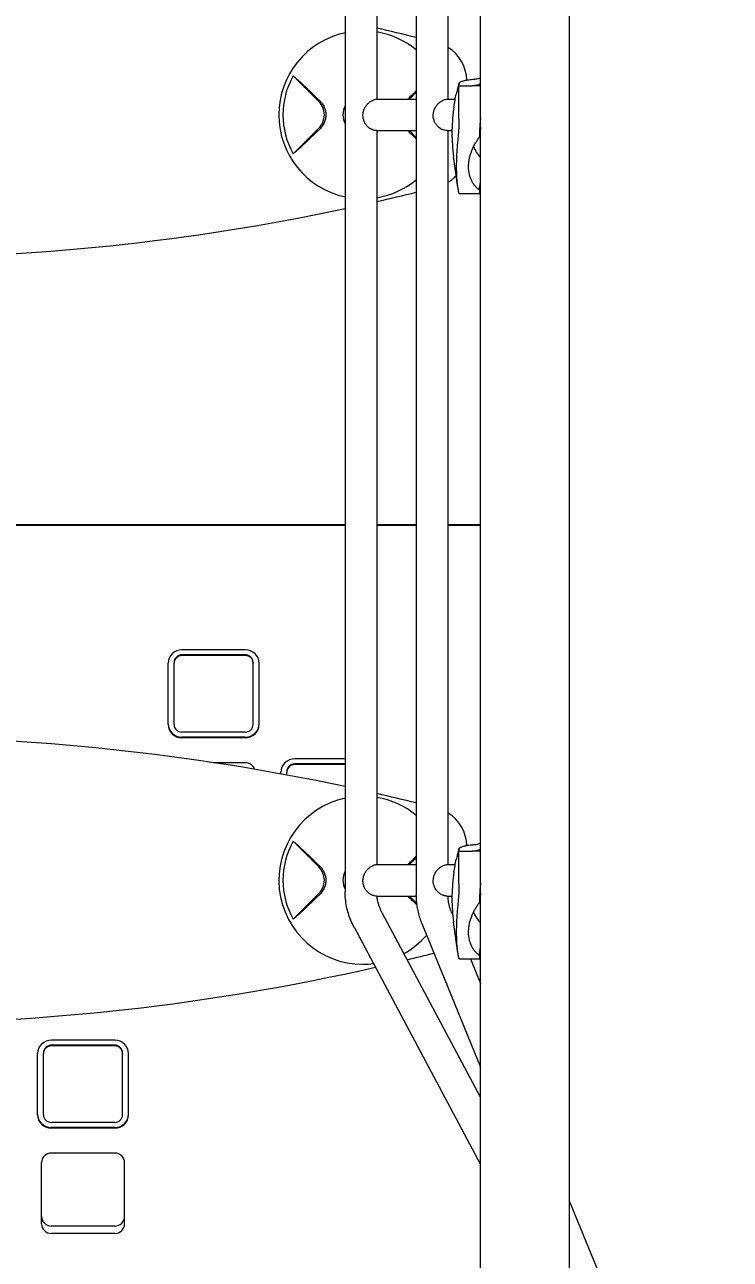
# Model space of a CAD drawing. Extents: x -13189 to 8473, y -8565 to 17872.
# Drawn here: x 1276 to 1633, y -1300 to -676 of the extents above; entities that cross this region are included whole.
import ezdxf

# ---------------------------------------------------------------- set-up
doc = ezdxf.new("R2010")
doc.units = 0
doc.header["$LTSCALE"] = 5
doc.header["$PDMODE"] = 33
doc.header["$PDSIZE"] = 20
for name, color, linetype in [('PRODUCT', 3, 'CONTINUOUS'), ('REFERENCE', 9, 'CONTINUOUS'), ('REVIEW_REQUIRED', 30, 'CONTINUOUS')]:
    doc.layers.add(name, color=color, linetype=linetype)
doc.styles.add('LG1', font='arial.ttf', dxfattribs={"height": 185})
doc.dimstyles.new('LG_DIM', dxfattribs={"dimtxt": 185, "dimasz": 120, "dimexe": 50, "dimexo": 1, "dimgap": 50, "dimtad": 1, "dimdec": 0, "dimrnd": 10, "dimtxsty": 'LG1', "dimcen": 2.5, "dimclrt": 4, "dimadec": 4, "dimazin": 3, "dimtfac": 1, "dimtdec": 1, "dimtmove": 0, "dimatfit": 3, "dimarcsym": 0})

# ---------------------------------------------------------------- blocks, each defined once
blk = doc.blocks.new('*D4')
at = {"layer": 'REFERENCE', "color": 0, "transparency": 16777216}
for p in [(7074.4, -285.09), (-5530, -747.5), (7074.4, -7182.74)]:
    blk.add_point(p, dxfattribs=at)
at = {"layer": 'REVIEW_REQUIRED', "color": 0, "lineweight": -2, "transparency": 16777216}
for p, q in [((7074.4, -286.09), (7074.4, -7232.74)), ((-5530, -748.5), (-5530, -7232.74)), ((-5410, -7182.74), (134.08, -7182.74)), ((6954.4, -7182.74), (1410.33, -7182.74))]:
    blk.add_line(p, q, dxfattribs=at)
at = {"layer": 'REVIEW_REQUIRED', "color": 0, "transparency": 16777216}
for points in [[(-5410, -7162.74), (-5410, -7202.74), (-5530, -7182.74)], [(6954.4, -7162.74), (6954.4, -7202.74), (7074.4, -7182.74)]]:
    blk.add_solid(points, dxfattribs=at)
at = {"layer": 'REVIEW_REQUIRED', "color": 4, "transparency": 16777216, "char_height": 185, "attachment_point": 5, "style": 'LG1'}
for s, insert in [('\\A1;12600 mm', (772.2, -7038.28)), ('\\A1;[41\'-4{\\H1.000000x;\\S5/8;}"]', (772.2, -7476.53))]:
    blk.add_mtext(s, dxfattribs=dict(at, insert=insert))
blk = doc.blocks.new('*D5')
at = {"layer": 'REFERENCE', "color": 0, "transparency": 16777216}
for p in [(3900, 7859.68), (-2500, -5459.68), (7695.79, -5459.68)]:
    blk.add_point(p, dxfattribs=at)
at = {"layer": 'REVIEW_REQUIRED', "color": 0, "lineweight": -2, "transparency": 16777216}
for p, q in [((3901, 7859.68), (7745.79, 7859.68)), ((7695.79, 7739.68), (7695.79, 3779.28)), ((7695.79, -5339.68), (7695.79, 3130.67)), ((-2499, -5459.68), (7745.79, -5459.68))]:
    blk.add_line(p, q, dxfattribs=at)
at = {"layer": 'REVIEW_REQUIRED', "color": 0, "transparency": 16777216}
for points in [[(7675.79, 7739.68), (7715.79, 7739.68), (7695.79, 7859.68)], [(7675.79, -5339.68), (7715.79, -5339.68), (7695.79, -5459.68)]]:
    blk.add_solid(points, dxfattribs=at)
at = {"layer": 'REVIEW_REQUIRED', "color": 4, "transparency": 16777216, "insert": (7695.79, 3454.98), "char_height": 185, "attachment_point": 5, "style": 'LG1'}
blk.add_mtext('\\A1;13320 mm\\P [43\'-8 13/16"]', dxfattribs=at)
blk = doc.blocks.new('*D6')
at = {"layer": 'REFERENCE', "color": 0, "transparency": 16777216}
for p in [(3300, 5864.75), (-6041.13, -3464.75), (-3100, -3464.75)]:
    blk.add_point(p, dxfattribs=at)
at = {"layer": 'REVIEW_REQUIRED', "color": 0, "lineweight": -2, "transparency": 16777216}
for p, q in [((3299, 5864.75), (-6091.13, 5864.75)), ((-6041.13, 5744.75), (-6041.13, 2569.99)), ((-6041.13, -3344.75), (-6041.13, 1921.38)), ((-3101, -3464.75), (-6091.13, -3464.75))]:
    blk.add_line(p, q, dxfattribs=at)
at = {"layer": 'REVIEW_REQUIRED', "color": 0, "transparency": 16777216}
for points in [[(-6061.13, 5744.75), (-6021.13, 5744.75), (-6041.13, 5864.75)], [(-6061.13, -3344.75), (-6021.13, -3344.75), (-6041.13, -3464.75)]]:
    blk.add_solid(points, dxfattribs=at)
at = {"layer": 'REVIEW_REQUIRED', "color": 4, "transparency": 16777216, "insert": (-6041.13, 2245.68), "char_height": 185, "attachment_point": 5, "style": 'LG1'}
blk.add_mtext('\\A1;9330 mm\\P [30\'-7 9/16"]', dxfattribs=at)
blk = doc.blocks.new('Variteemalayerit')
at = {"layer": 'REVIEW_REQUIRED', "invisible_edges": 15}
blk.add_3dface([(-10000, -10000, -5), (10000, -10000, -5), (10000, 10000, -5), (-10000, 10000, -5)], dxfattribs=at)
blk = doc.blocks.new('*D9')
at = {"layer": 'REFERENCE', "color": 0, "transparency": 16777216}
for p in [(7074.4, -286.09), (-5727.53, -747.5), (7074.4, -8119.37)]:
    blk.add_point(p, dxfattribs=at)
at = {"layer": 'REVIEW_REQUIRED', "color": 0, "lineweight": -2, "transparency": 16777216}
for p, q in [((7074.4, -287.09), (7074.4, -8169.37)), ((-5727.53, -748.5), (-5727.53, -8169.37)), ((-5607.53, -8119.37), (24.08, -8119.37)), ((6954.4, -8119.37), (1322.8, -8119.37))]:
    blk.add_line(p, q, dxfattribs=at)
at = {"layer": 'REVIEW_REQUIRED', "color": 0, "transparency": 16777216}
for points in [[(-5607.53, -8099.37), (-5607.53, -8139.37), (-5727.53, -8119.37)], [(6954.4, -8099.37), (6954.4, -8139.37), (7074.4, -8119.37)]]:
    blk.add_solid(points, dxfattribs=at)
at = {"layer": 'REVIEW_REQUIRED', "color": 4, "transparency": 16777216, "char_height": 185, "attachment_point": 5, "style": 'LG1'}
for s, insert in [('\\A1;12800 mm', (673.44, -7974.92)), ('\\A1;[42\'-0 3/8"]', (673.44, -8289.13))]:
    blk.add_mtext(s, dxfattribs=dict(at, insert=insert))

msp = doc.modelspace()

# ---------------------------------------------------------------- linework, layer by layer
at = {"layer": 'PRODUCT', "linetype": 'Continuous', "lineweight": 0}
for p, q in [((1507, -1473.5), (1507, 783.95)), ((1552, -1473.5), (1552, 783.95)), ((1474.5, 450.58), (1474.5, -1115.87)), ((1438.5, 448.95), (1438.5, -1114.25)), ((1454.5, -341.85), (1454.5, -713.16)), ((1490.5, -341.85), (1490.5, -713.15)), ((1425.22, -714.44), (1412.22, -701.44)), ((1471.06, -713.15), (1474.5, -709.72)), ((1495.93, -706.45), (1502.81, -706.45)), ((1507, -706.45), (1502.81, -706.45)), ((1454.5, -713.15), (1474.5, -713.15)), ((1490.41, -713.15), (1494.19, -713.15)), ((1493.53, -717.09), (1493.33, -718.51)), ((1494.19, -713.15), (1494.19, -713.15)), ((1507, -722.66), (1506.67, -726.21)), ((1412.22, -740.87), (1425.22, -727.87)), ((1454.34, -729.15), (1474.5, -729.15)), ((1454.5, -729.15), (1454.5, -1100.45)), ((1474.5, -732.59), (1471.06, -729.15)), ((1490.03, -729.15), (1492.51, -729.15)), ((1490.5, -729.15), (1490.5, -1100.45)), ((1495.53, -757.87), (1493.33, -742.3)), ((1496.13, -760.9), (1506.6, -760.9)), ((1506.67, -760.77), (1507, -759.62)), ((961.5, -928.41), (1438.5, -928.41)), ((1438.5, -928.9), (961.5, -928.9)), ((1454.5, -928.41), (1474.5, -928.41)), ((1474.5, -928.9), (1454.5, -928.9)), ((1490.5, -928.41), (1507, -928.41)), ((1507, -928.9), (1490.5, -928.9)), ((1388, -991.83), (1356, -991.83)), ((1349, -1029.59), (1349, -998.61)), ((1352, -998.23), (1352, -998.61)), ((1352, -1029.59), (1352, -998.61)), ((1388, -994.36), (1356, -994.36)), ((1388, -994.74), (1356, -994.74)), ((1392, -998.23), (1392, -998.61)), ((1392, -1029.59), (1392, -998.61)), ((1395, -1029.59), (1395, -998.61)), ((1388, -1033.47), (1356, -1033.47)), ((1388, -1036), (1356, -1036)), ((1388, -1036.37), (1356, -1036.37)), ((1388, -1048.96), (1372.1, -1048.96)), ((1438.5, -1047.02), (1413, -1047.02)), ((1406, -1054.64), (1406, -1053.8)), ((1409, -1053.42), (1409, -1053.8)), ((1409, -1055.19), (1409, -1053.8)), ((1438.5, -1049.55), (1413, -1049.55)), ((1438.5, -1049.93), (1413, -1049.93)), ((1425.22, -1101.73), (1412.22, -1088.74)), ((1471.06, -1100.45), (1474.5, -1097.02)), ((1495.93, -1093.75), (1502.81, -1093.75)), ((1507, -1093.75), (1502.81, -1093.75)), ((1454.5, -1100.45), (1474.5, -1100.45)), ((1490.41, -1100.45), (1494.19, -1100.45)), ((1493.53, -1104.39), (1493.33, -1105.81)), ((1494.19, -1100.45), (1494.19, -1100.45)), ((1507, -1109.96), (1506.67, -1113.51)), ((1412.22, -1128.17), (1425.22, -1115.17)), ((1454.37, -1116.45), (1474.5, -1116.45)), ((1474.74, -1120.13), (1471.06, -1116.45)), ((1490.03, -1116.45), (1492.51, -1116.45)), ((1492.14, -1124.23), (1492.92, -1126.13)), ((1457.12, -1124.69), (1507, -1218.29)), ((1477.33, -1130.27), (1507, -1203.01)), ((1495.53, -1145.16), (1493.33, -1129.6)), ((1443, -1132.22), (1507, -1252.31)), ((1494.94, -1131.08), (1494.94, -1131.08)), ((1496.13, -1148.2), (1506.6, -1148.2)), ((1501.92, -1148.2), (1507, -1160.65)), ((1506.67, -1148.07), (1507, -1146.92)), ((1322, -1189.35), (1290, -1189.35)), ((1322, -1191.88), (1290, -1191.88)), ((1322, -1192.26), (1290, -1192.26)), ((1283, -1227.12), (1283, -1196.13)), ((1286, -1195.76), (1286, -1196.13)), ((1286, -1227.12), (1286, -1196.13)), ((1326, -1195.76), (1326, -1196.13)), ((1326, -1227.12), (1326, -1196.13)), ((1329, -1227.12), (1329, -1196.13)), ((1322, -1230.99), (1290, -1230.99)), ((1322, -1233.52), (1290, -1233.52)), ((1322, -1233.89), (1290, -1233.89)), ((1322, -1246.48), (1290, -1246.48)), ((1285, -1282.31), (1285, -1251.32)), ((1327, -1282.31), (1327, -1251.32)), ((1552, -1270.97), (1605.17, -1401.31)), ((1322, -1283.4), (1290, -1283.4)), ((1322, -1287.15), (1290, -1287.15))]:
    msp.add_line(p, q, dxfattribs=at)
for centre, radius, start, end in [((1447.5, -721.15), 42.51, 102.22155, 257.77845), ((1200, -1793.65), 1145, 76.12892, 77.15756), ((1447.5, -721.15), 42.51, 50.57429, 80.52312), ((1480, -704.05), 20, 1.11473, 58.33176), ((1447.5, -721.15), 40.42, 150.80251, 209.19749), ((1418.5, -721.15), 9.5, 0, 45), ((1447.5, -721.15), 10.1, 153.01042, 180), ((1418.5, -721.15), 9.5, 315, 0), ((1447.5, -721.15), 10.1, 180, 206.98958), ((1447.5, -721.15), 42.51, 279.47688, 309.42571), ((1480, -738.25), 20, 301.66824, 317.21933), ((1480, -738.25), 20, 318.4378, 318.43819), ((1200, 351.35), 1145, 282.84244, 283.87108), ((1200, 351.35), 1145, 257.97743, 282.02257), ((1200, -2180.95), 1145, 77.97743, 90), ((1447.5, -1108.45), 42.51, 102.22155, 270), ((1200, -2180.95), 1145, 76.12892, 77.15756), ((1447.5, -1108.45), 42.51, 50.57429, 80.52312), ((1480, -1091.35), 20, 1.11473, 58.33176), ((1447.5, -1108.45), 40.42, 150.80251, 209.19749), ((1418.5, -1108.45), 9.5, 0, 45), ((1447.5, -1108.45), 10.1, 153.01042, 180), ((1418.5, -1108.45), 9.5, 315, 0), ((1447.5, -1108.45), 10.1, 180, 206.98958), ((1447.5, -1108.45), 42.51, 299.20504, 319.30734), ((1200, -35.95), 1145, 283.63454, 284.33351), ((1200, -35.95), 1145, 257.19371, 282.80629), ((1447.5, -1108.45), 42.51, 270, 277.18379)]:
    msp.add_arc(centre, radius, start, end, dxfattribs=at)
for centre, major_axis, start_param, end_param in [((1583.33, -730.4), (-90.83, 0), 6.147522, 6.283185), ((1583.33, -730.4), (-90.83, 0), 0, 0.135663), ((1521.5, -730.4), (-19.4, 0), 0.372276, 0.726784), ((1356, -998.61), (7, 0), 1.570796, 3.141593), ((1388, -998.61), (7, 0), 0, 1.570796), ((1356, -998.23), (4, 0), 1.570796, 3.141593), ((1356, -998.61), (4, 0), 1.570796, 3.141593), ((1388, -998.23), (4, 0), 0, 1.570796), ((1388, -998.61), (4, 0), 0, 1.570796), ((1356, -1029.22), (7, 0), 3.141593, 4.712389), ((1356, -1029.59), (7, 0), 3.141593, 4.712389), ((1356, -1029.59), (4, 0), 3.141593, 4.712389), ((1388, -1029.22), (7, 0), 4.712389, 6.283185), ((1388, -1029.59), (4, 0), 4.712389, 6.283185), ((1388, -1029.59), (7, 0), 4.712389, 6.283185), ((1388, -1053.8), (5, 0), 0.31668, 1.570796), ((1413, -1053.8), (7, 0), 1.570796, 3.141593), ((1413, -1053.42), (4, 0), 1.570796, 3.141593), ((1413, -1053.8), (4, 0), 1.570796, 3.141593), ((1583.33, -1117.7), (-90.83, 0), 6.147522, 6.283185), ((1583.33, -1117.7), (-90.83, 0), 0, 0.135663), ((1521.5, -1117.7), (-19.4, 0), 0.372276, 0.726784), ((1290, -1196.13), (7, 0), 1.570796, 3.141593), ((1290, -1195.76), (4, 0), 1.570796, 3.141593), ((1290, -1196.13), (4, 0), 1.570796, 3.141593), ((1322, -1196.13), (7, 0), 0, 1.570796), ((1322, -1195.76), (4, 0), 0, 1.570796), ((1322, -1196.13), (4, 0), 0, 1.570796), ((1290, -1226.74), (7, 0), 3.141593, 4.712389), ((1290, -1227.12), (7, 0), 3.141593, 4.712389), ((1290, -1227.12), (4, 0), 3.141593, 4.712389), ((1322, -1226.74), (7, 0), 4.712389, 6.283185), ((1322, -1227.12), (4, 0), 4.712389, 6.283185), ((1322, -1227.12), (7, 0), 4.712389, 6.283185), ((1290, -1251.32), (5, 0), 1.570796, 3.141593), ((1322, -1251.32), (5, 0), 0, 1.570796), ((1290, -1278.56), (5, 0), 3.141593, 4.712389), ((1322, -1278.56), (5, 0), 4.712389, 6.283185), ((1290, -1282.31), (5, 0), 3.141593, 4.712389), ((1322, -1282.31), (5, 0), 4.712389, 6.283185)]:
    msp.add_ellipse(centre, major_axis=major_axis, ratio=0.968246, start_param=start_param, end_param=end_param, dxfattribs=at)
for points, knots in [([(1412.22, -701.44), (1412.55, -701.69), (1412.92, -702), (1413.54, -702.54), (1413.76, -702.74), (1414.22, -703.14), (1414.45, -703.36), (1414.69, -703.58)], [0.000000242, 0.000000242, 0.000000242, 0.000000242, 0.002114103, 0.002114103, 0.003171033, 0.003171033, 0.004227963, 0.004227963, 0.004227963, 0.004227963]), ([(1496.09, -705.22), (1495.99, -705.58), (1495.89, -705.93), (1495.69, -706.65), (1495.59, -707.01), (1495.4, -707.72), (1495.31, -708.08), (1495.13, -708.8), (1495.04, -709.17), (1494.87, -709.89), (1494.79, -710.25), (1494.71, -710.61)], [2.86740473, 2.86740473, 2.86740473, 2.86740473, 2.87998211, 2.87998211, 2.89255949, 2.89255949, 2.90513687, 2.90513687, 2.91771425, 2.91771425, 2.93029163, 2.93029163, 2.93029163, 2.93029163]), ([(1503.1, -703.32), (1502.11, -703.39), (1501.2, -703.48), (1500.14, -703.64), (1499.93, -703.67), (1499.53, -703.74), (1499.34, -703.78), (1498.78, -703.89), (1498.44, -703.98), (1497.81, -704.15), (1497.53, -704.24), (1497.03, -704.44), (1496.82, -704.54), (1496.56, -704.69), (1496.48, -704.75), (1496.35, -704.85), (1496.29, -704.91), (1496.14, -705.07), (1496.09, -705.18), (1496.07, -705.29)], [0, 0, 0, 0, 0.00305836, 0.00305836, 0.00382296, 0.00382296, 0.00458755, 0.00458755, 0.00611673, 0.00611673, 0.00764591, 0.00764591, 0.00917509, 0.00917509, 0.00993969, 0.00993969, 0.01070428, 0.01070428, 0.01223346, 0.01223346, 0.01223346, 0.01223346]), ([(1506.6, -702.6), (1506.03, -702.8), (1505.45, -702.96), (1504.28, -703.2), (1503.68, -703.28), (1503.1, -703.32)], [0, 0, 0, 0, 0.001801452, 0.001801452, 0.003602904, 0.003602904, 0.003602904, 0.003602904]), ([(1425.68, -713.98), (1426.15, -714.44), (1426.58, -714.94), (1427.14, -715.76), (1427.32, -716.04), (1427.64, -716.63), (1427.79, -716.93), (1428.18, -717.85), (1428.38, -718.49), (1428.58, -719.48), (1428.63, -719.82), (1428.7, -720.48), (1428.72, -720.82), (1428.72, -721.15)], [0.000143327, 0.000143327, 0.000143327, 0.000143327, 0.002148725, 0.002148725, 0.003151424, 0.003151424, 0.004154123, 0.004154123, 0.006159521, 0.006159521, 0.00716222, 0.00716222, 0.008164918, 0.008164918, 0.008164918, 0.008164918]), ([(1447.53, -721.15), (1447.55, -720.74), (1447.59, -720.32), (1447.78, -719.38), (1447.93, -718.85), (1448.34, -717.84), (1448.59, -717.36), (1449.18, -716.45), (1449.51, -716.03), (1450.04, -715.45), (1450.23, -715.26), (1450.64, -714.9), (1450.85, -714.73), (1451.27, -714.42), (1451.49, -714.28), (1451.89, -714.03), (1452.09, -713.92), (1452.69, -713.63), (1453.06, -713.49), (1453.69, -713.29), (1453.94, -713.24), (1454.32, -713.18), (1454.43, -713.17), (1454.49, -713.16), (1454.5, -713.16), (1454.5, -713.16)], [-16.474702, -16.474702, -16.474702, -16.474702, -15.215562, -15.215562, -13.646447, -13.646447, -12.077331, -12.077331, -10.508216, -10.508216, -9.710648, -9.710648, -8.913079, -8.913079, -8.11551, -8.11551, -7.317942, -7.317942, -5.488456, -5.488456, -3.658971, -3.658971, -1.829485, -1.829485, -1.233344, -1.233344, -1.233344, -1.233344]), ([(1483.06, -721.15), (1483.08, -720.72), (1483.13, -720.28), (1483.33, -719.3), (1483.5, -718.76), (1483.94, -717.72), (1484.21, -717.22), (1484.84, -716.29), (1485.19, -715.86), (1485.77, -715.28), (1485.97, -715.09), (1486.41, -714.73), (1486.63, -714.56), (1487.08, -714.26), (1487.31, -714.12), (1487.74, -713.88), (1487.95, -713.78), (1488.58, -713.51), (1488.98, -713.38), (1489.64, -713.22), (1489.91, -713.19), (1490.24, -713.16), (1490.35, -713.15), (1490.41, -713.15)], [-17.049811, -17.049811, -17.049811, -17.049811, -15.725121, -15.725121, -14.090203, -14.090203, -12.455286, -12.455286, -10.820368, -10.820368, -9.996683, -9.996683, -9.172997, -9.172997, -8.349312, -8.349312, -7.525626, -7.525626, -5.64422, -5.64422, -3.762813, -3.762813, -2.424118, -2.424118, -2.424118, -2.424118]), ([(1428.72, -721.15), (1428.72, -721.49), (1428.7, -721.82), (1428.63, -722.49), (1428.58, -722.82), (1428.38, -723.82), (1428.18, -724.45), (1427.66, -725.68), (1427.33, -726.27), (1426.58, -727.36), (1426.15, -727.87), (1425.68, -728.33)], [0.008164918, 0.008164918, 0.008164918, 0.008164918, 0.009167239, 0.009167239, 0.01016956, 0.01016956, 0.012174201, 0.012174201, 0.014178842, 0.014178842, 0.016183483, 0.016183483, 0.016183483, 0.016183483]), ([(1454.34, -729.15), (1454.28, -729.15), (1454.19, -729.15), (1453.88, -729.13), (1453.6, -729.09), (1452.93, -728.94), (1452.55, -728.82), (1451.97, -728.57), (1451.79, -728.48), (1451.4, -728.27), (1451.2, -728.15), (1450.8, -727.88), (1450.6, -727.74), (1450.22, -727.42), (1450.03, -727.25), (1449.53, -726.75), (1449.2, -726.37), (1448.62, -725.52), (1448.36, -725.05), (1447.94, -724.06), (1447.79, -723.55), (1447.58, -722.5), (1447.53, -721.97), (1447.53, -721.36), (1447.53, -721.25), (1447.53, -721.15)], [36.887042, 36.887042, 36.887042, 36.887042, 37.887176, 37.887176, 39.796305, 39.796305, 41.705434, 41.705434, 42.525227, 42.525227, 43.34502, 43.34502, 44.164813, 44.164813, 44.984606, 44.984606, 46.574323, 46.574323, 48.16404, 48.16404, 49.753757, 49.753757, 51.343474, 51.343474, 51.653449, 51.653449, 51.653449, 51.653449]), ([(1490.03, -729.15), (1489.82, -729.15), (1489.53, -729.14), (1488.85, -729.02), (1488.44, -728.92), (1487.83, -728.69), (1487.63, -728.61), (1487.22, -728.41), (1487, -728.29), (1486.58, -728.03), (1486.37, -727.89), (1485.96, -727.58), (1485.76, -727.41), (1485.21, -726.9), (1484.86, -726.51), (1484.23, -725.64), (1483.96, -725.16), (1483.51, -724.15), (1483.33, -723.62), (1483.11, -722.53), (1483.05, -721.99), (1483.05, -721.36), (1483.05, -721.25), (1483.06, -721.15)], [39.045911, 39.045911, 39.045911, 39.045911, 40.928699, 40.928699, 42.875831, 42.875831, 43.714432, 43.714432, 44.553033, 44.553033, 45.391634, 45.391634, 46.230235, 46.230235, 47.873804, 47.873804, 49.517373, 49.517373, 51.160942, 51.160942, 52.804511, 52.804511, 53.114738, 53.114738, 53.114738, 53.114738]), ([(1494.87, -747.4), (1494.87, -746.36), (1494.89, -745.3), (1494.94, -743.68), (1494.96, -743.13), (1495.01, -742.05), (1495.03, -741.51), (1495.12, -739.91), (1495.19, -738.85), (1495.31, -737.29), (1495.35, -736.78), (1495.43, -735.77), (1495.47, -735.28), (1495.6, -733.85), (1495.68, -732.93), (1495.84, -731.2), (1495.91, -730.4), (1496, -729.31), (1496.03, -728.96), (1496.07, -728.3), (1496.09, -727.99), (1496.13, -727.12), (1496.14, -726.62), (1496.14, -726.21)], [0.02582839, 0.02582839, 0.02582839, 0.02582839, 0.0290553, 0.0290553, 0.03066876, 0.03066876, 0.03228222, 0.03228222, 0.03550913, 0.03550913, 0.03712259, 0.03712259, 0.03873604, 0.03873604, 0.04196296, 0.04196296, 0.04518987, 0.04518987, 0.04680333, 0.04680333, 0.04841679, 0.04841679, 0.0516437, 0.0516437, 0.0516437, 0.0516437]), ([(1500.91, -747.4), (1500.91, -747.06), (1500.92, -746.72), (1500.96, -746.03), (1500.98, -745.68), (1501.09, -744.65), (1501.2, -743.96), (1501.41, -742.93), (1501.49, -742.58), (1501.66, -741.9), (1501.75, -741.56), (1502.06, -740.56), (1502.28, -739.9), (1502.79, -738.62), (1503.06, -737.99), (1503.65, -736.78), (1503.96, -736.19), (1504.6, -735.06), (1504.94, -734.52), (1505.63, -733.46), (1505.99, -732.95), (1506.35, -732.46)], [0.0173685, 0.0173685, 0.0173685, 0.0173685, 0.01841269, 0.01841269, 0.01945689, 0.01945689, 0.02154529, 0.02154529, 0.02258948, 0.02258948, 0.02363368, 0.02363368, 0.02572208, 0.02572208, 0.02781047, 0.02781047, 0.02989887, 0.02989887, 0.03198726, 0.03198726, 0.03407566, 0.03407566, 0.03407566, 0.03407566]), ([(1414.69, -738.73), (1414.21, -739.17), (1413.76, -739.57), (1413.14, -740.12), (1412.94, -740.29), (1412.56, -740.6), (1412.38, -740.74), (1412.22, -740.87)], [0.000000486, 0.000000486, 0.000000486, 0.000000486, 0.002114988, 0.002114988, 0.003172238, 0.003172238, 0.004229489, 0.004229489, 0.004229489, 0.004229489]), ([(1496.13, -760.9), (1496.12, -760.9), (1496.11, -760.89), (1496.09, -760.84), (1496.07, -760.79), (1496.03, -760.63), (1496, -760.52), (1495.91, -760.14), (1495.84, -759.79), (1495.73, -759.13), (1495.69, -758.89), (1495.6, -758.37), (1495.56, -758.08), (1495.43, -757.17), (1495.35, -756.49), (1495.23, -755.35), (1495.19, -754.96), (1495.12, -754.13), (1495.09, -753.7), (1495, -752.37), (1494.96, -751.44), (1494.91, -749.97), (1494.9, -749.47), (1494.88, -748.44), (1494.87, -747.93), (1494.87, -747.4)], [0.00217818, 0.00217818, 0.00217818, 0.00217818, 0.00322872, 0.00322872, 0.00484298, 0.00484298, 0.00645725, 0.00645725, 0.00968577, 0.00968577, 0.01130003, 0.01130003, 0.01291429, 0.01291429, 0.01614282, 0.01614282, 0.01775708, 0.01775708, 0.01937134, 0.01937134, 0.02259987, 0.02259987, 0.02421413, 0.02421413, 0.02582839, 0.02582839, 0.02582839, 0.02582839]), ([(1506.35, -759.14), (1505.62, -758.62), (1504.93, -757.99), (1503.96, -756.87), (1503.64, -756.46), (1503.05, -755.58), (1502.78, -755.11), (1502.28, -754.12), (1502.05, -753.59), (1501.65, -752.48), (1501.48, -751.89), (1501.06, -750.06), (1500.91, -748.77), (1500.91, -747.4)], [0.0006161, 0.0006161, 0.0006161, 0.0006161, 0.0048042, 0.0048042, 0.00689825, 0.00689825, 0.0089923, 0.0089923, 0.01108635, 0.01108635, 0.0131804, 0.0131804, 0.0173685, 0.0173685, 0.0173685, 0.0173685]), ([(1412.22, -1088.74), (1412.55, -1088.99), (1412.92, -1089.3), (1413.54, -1089.84), (1413.76, -1090.04), (1414.22, -1090.44), (1414.45, -1090.66), (1414.69, -1090.88)], [0.000000242, 0.000000242, 0.000000242, 0.000000242, 0.002114103, 0.002114103, 0.003171033, 0.003171033, 0.004227963, 0.004227963, 0.004227963, 0.004227963]), ([(1496.09, -1092.52), (1495.99, -1092.87), (1495.89, -1093.23), (1495.69, -1093.95), (1495.59, -1094.31), (1495.4, -1095.02), (1495.31, -1095.38), (1495.13, -1096.1), (1495.04, -1096.46), (1494.87, -1097.19), (1494.79, -1097.55), (1494.71, -1097.91)], [2.86740473, 2.86740473, 2.86740473, 2.86740473, 2.87998211, 2.87998211, 2.89255949, 2.89255949, 2.90513687, 2.90513687, 2.91771425, 2.91771425, 2.93029163, 2.93029163, 2.93029163, 2.93029163]), ([(1503.1, -1090.62), (1502.11, -1090.69), (1501.2, -1090.78), (1500.14, -1090.94), (1499.93, -1090.97), (1499.53, -1091.04), (1499.34, -1091.08), (1498.78, -1091.19), (1498.44, -1091.27), (1497.81, -1091.45), (1497.53, -1091.54), (1497.03, -1091.74), (1496.82, -1091.84), (1496.56, -1091.99), (1496.48, -1092.04), (1496.35, -1092.15), (1496.29, -1092.21), (1496.14, -1092.37), (1496.09, -1092.48), (1496.07, -1092.59)], [0, 0, 0, 0, 0.00305836, 0.00305836, 0.00382296, 0.00382296, 0.00458755, 0.00458755, 0.00611673, 0.00611673, 0.00764591, 0.00764591, 0.00917509, 0.00917509, 0.00993969, 0.00993969, 0.01070428, 0.01070428, 0.01223346, 0.01223346, 0.01223346, 0.01223346]), ([(1506.6, -1089.9), (1506.03, -1090.1), (1505.45, -1090.26), (1504.28, -1090.5), (1503.68, -1090.58), (1503.1, -1090.62)], [0, 0, 0, 0, 0.001801452, 0.001801452, 0.003602904, 0.003602904, 0.003602904, 0.003602904]), ([(1425.68, -1101.28), (1426.15, -1101.74), (1426.58, -1102.24), (1427.14, -1103.06), (1427.32, -1103.34), (1427.64, -1103.93), (1427.79, -1104.23), (1428.18, -1105.15), (1428.38, -1105.79), (1428.58, -1106.78), (1428.63, -1107.11), (1428.7, -1107.78), (1428.72, -1108.12), (1428.72, -1108.45)], [0.000143327, 0.000143327, 0.000143327, 0.000143327, 0.002148725, 0.002148725, 0.003151424, 0.003151424, 0.004154123, 0.004154123, 0.006159521, 0.006159521, 0.00716222, 0.00716222, 0.008164918, 0.008164918, 0.008164918, 0.008164918]), ([(1447.53, -1108.45), (1447.55, -1108.04), (1447.59, -1107.62), (1447.78, -1106.67), (1447.93, -1106.15), (1448.34, -1105.14), (1448.59, -1104.66), (1449.18, -1103.75), (1449.51, -1103.32), (1450.04, -1102.75), (1450.23, -1102.56), (1450.64, -1102.2), (1450.85, -1102.03), (1451.27, -1101.72), (1451.49, -1101.58), (1451.89, -1101.33), (1452.09, -1101.22), (1452.69, -1100.92), (1453.06, -1100.78), (1453.69, -1100.59), (1453.94, -1100.54), (1454.32, -1100.47), (1454.43, -1100.46), (1454.49, -1100.46), (1454.5, -1100.46), (1454.5, -1100.45)], [-16.474702, -16.474702, -16.474702, -16.474702, -15.215562, -15.215562, -13.646447, -13.646447, -12.077331, -12.077331, -10.508216, -10.508216, -9.710648, -9.710648, -8.913079, -8.913079, -8.11551, -8.11551, -7.317942, -7.317942, -5.488456, -5.488456, -3.658971, -3.658971, -1.829485, -1.829485, -1.233344, -1.233344, -1.233344, -1.233344]), ([(1483.06, -1108.45), (1483.08, -1108.02), (1483.13, -1107.58), (1483.33, -1106.59), (1483.5, -1106.05), (1483.94, -1105.02), (1484.21, -1104.52), (1484.84, -1103.59), (1485.19, -1103.16), (1485.77, -1102.58), (1485.97, -1102.39), (1486.41, -1102.03), (1486.63, -1101.86), (1487.08, -1101.56), (1487.31, -1101.42), (1487.74, -1101.18), (1487.95, -1101.08), (1488.58, -1100.8), (1488.98, -1100.68), (1489.64, -1100.52), (1489.91, -1100.49), (1490.24, -1100.45), (1490.35, -1100.45), (1490.41, -1100.45)], [-17.049811, -17.049811, -17.049811, -17.049811, -15.725121, -15.725121, -14.090203, -14.090203, -12.455286, -12.455286, -10.820368, -10.820368, -9.996683, -9.996683, -9.172997, -9.172997, -8.349312, -8.349312, -7.525626, -7.525626, -5.64422, -5.64422, -3.762813, -3.762813, -2.424118, -2.424118, -2.424118, -2.424118]), ([(1428.72, -1108.45), (1428.72, -1108.79), (1428.7, -1109.12), (1428.63, -1109.79), (1428.58, -1110.12), (1428.38, -1111.11), (1428.18, -1111.75), (1427.66, -1112.98), (1427.33, -1113.57), (1426.58, -1114.66), (1426.15, -1115.17), (1425.68, -1115.63)], [0.008164918, 0.008164918, 0.008164918, 0.008164918, 0.009167239, 0.009167239, 0.01016956, 0.01016956, 0.012174201, 0.012174201, 0.014178842, 0.014178842, 0.016183483, 0.016183483, 0.016183483, 0.016183483]), ([(1451.75, -1115.76), (1451.7, -1115.73), (1451.65, -1115.7), (1451.4, -1115.57), (1451.2, -1115.45), (1450.8, -1115.18), (1450.6, -1115.03), (1450.22, -1114.72), (1450.03, -1114.55), (1449.53, -1114.05), (1449.2, -1113.67), (1448.62, -1112.82), (1448.36, -1112.35), (1447.94, -1111.36), (1447.79, -1110.84), (1447.58, -1109.8), (1447.53, -1109.27), (1447.53, -1108.65), (1447.53, -1108.55), (1447.53, -1108.45)], [42.302545, 42.302545, 42.302545, 42.302545, 42.525227, 42.525227, 43.34502, 43.34502, 44.164813, 44.164813, 44.984606, 44.984606, 46.574323, 46.574323, 48.16404, 48.16404, 49.753757, 49.753757, 51.343474, 51.343474, 51.653449, 51.653449, 51.653449, 51.653449]), ([(1490.03, -1116.45), (1489.82, -1116.45), (1489.53, -1116.43), (1488.85, -1116.32), (1488.44, -1116.22), (1487.83, -1115.99), (1487.63, -1115.9), (1487.22, -1115.71), (1487, -1115.59), (1486.58, -1115.33), (1486.37, -1115.19), (1485.96, -1114.87), (1485.76, -1114.71), (1485.21, -1114.2), (1484.86, -1113.81), (1484.23, -1112.94), (1483.96, -1112.46), (1483.51, -1111.45), (1483.33, -1110.91), (1483.11, -1109.83), (1483.05, -1109.28), (1483.05, -1108.65), (1483.05, -1108.55), (1483.06, -1108.45)], [39.045911, 39.045911, 39.045911, 39.045911, 40.928699, 40.928699, 42.875831, 42.875831, 43.714432, 43.714432, 44.553033, 44.553033, 45.391634, 45.391634, 46.230235, 46.230235, 47.873804, 47.873804, 49.517373, 49.517373, 51.160942, 51.160942, 52.804511, 52.804511, 53.114738, 53.114738, 53.114738, 53.114738]), ([(1443, -1132.22), (1442.41, -1131.11), (1441.88, -1129.98), (1440.93, -1127.67), (1440.51, -1126.5), (1439.78, -1124.11), (1439.48, -1122.9), (1438.99, -1120.45), (1438.81, -1119.22), (1438.56, -1116.74), (1438.5, -1115.49), (1438.5, -1114.25)], [2.6652537, 2.6652537, 2.6652537, 2.6652537, 2.7605215, 2.7605215, 2.8557893, 2.8557893, 2.9510571, 2.9510571, 3.0463249, 3.0463249, 3.1415927, 3.1415927, 3.1415927, 3.1415927]), ([(1454.37, -1116.45), (1454.14, -1116.45), (1453.75, -1116.43), (1452.79, -1116.2), (1452.29, -1116.03), (1451.75, -1115.76)], [-12.884493, -12.884493, -12.884493, -12.884493, -9.881241, -9.881241, -7.393834, -7.393834, -7.393834, -7.393834]), ([(1457.12, -1124.69), (1456.85, -1124.18), (1456.59, -1123.65), (1456.13, -1122.58), (1455.92, -1122.04), (1455.54, -1120.95), (1455.37, -1120.4), (1455.07, -1119.28), (1454.95, -1118.71), (1454.75, -1117.58), (1454.67, -1117.02), (1454.61, -1116.45)], [2.6652537, 2.6652537, 2.6652537, 2.6652537, 2.7412332, 2.7412332, 2.8172128, 2.8172128, 2.8931923, 2.8931923, 2.9691719, 2.9691719, 3.0443666, 3.0443666, 3.0443666, 3.0443666]), ([(1477.33, -1130.27), (1476.96, -1129.36), (1476.62, -1128.43), (1476.02, -1126.56), (1475.75, -1125.61), (1475.3, -1123.69), (1475.11, -1122.73), (1474.81, -1120.78), (1474.69, -1119.8), (1474.54, -1117.84), (1474.5, -1116.86), (1474.5, -1115.87)], [2.7654404, 2.7654404, 2.7654404, 2.7654404, 2.8406708, 2.8406708, 2.9159013, 2.9159013, 2.9911317, 2.9911317, 3.0663622, 3.0663622, 3.1415927, 3.1415927, 3.1415927, 3.1415927]), ([(1492.14, -1124.23), (1491.94, -1123.73), (1491.76, -1123.23), (1491.42, -1122.2), (1491.27, -1121.69), (1491.02, -1120.65), (1490.91, -1120.12), (1490.73, -1119.07), (1490.66, -1118.54), (1490.55, -1117.49), (1490.52, -1116.97), (1490.51, -1116.45)], [2.7654404, 2.7654404, 2.7654404, 2.7654404, 2.835988, 2.835988, 2.9065357, 2.9065357, 2.9770833, 2.9770833, 3.0476309, 3.0476309, 3.1160314, 3.1160314, 3.1160314, 3.1160314]), ([(1494.87, -1134.7), (1494.87, -1133.66), (1494.89, -1132.6), (1494.94, -1130.98), (1494.96, -1130.43), (1495.01, -1129.35), (1495.03, -1128.81), (1495.12, -1127.2), (1495.19, -1126.15), (1495.31, -1124.59), (1495.35, -1124.08), (1495.43, -1123.07), (1495.47, -1122.58), (1495.6, -1121.15), (1495.68, -1120.23), (1495.84, -1118.5), (1495.91, -1117.7), (1496, -1116.6), (1496.03, -1116.26), (1496.07, -1115.6), (1496.09, -1115.29), (1496.13, -1114.41), (1496.14, -1113.92), (1496.14, -1113.51)], [0.02582839, 0.02582839, 0.02582839, 0.02582839, 0.0290553, 0.0290553, 0.03066876, 0.03066876, 0.03228222, 0.03228222, 0.03550913, 0.03550913, 0.03712259, 0.03712259, 0.03873604, 0.03873604, 0.04196296, 0.04196296, 0.04518987, 0.04518987, 0.04680333, 0.04680333, 0.04841679, 0.04841679, 0.0516437, 0.0516437, 0.0516437, 0.0516437]), ([(1500.91, -1134.7), (1500.91, -1134.36), (1500.92, -1134.01), (1500.96, -1133.33), (1500.98, -1132.98), (1501.09, -1131.95), (1501.2, -1131.26), (1501.41, -1130.23), (1501.49, -1129.88), (1501.66, -1129.2), (1501.75, -1128.86), (1502.06, -1127.86), (1502.28, -1127.2), (1502.79, -1125.92), (1503.06, -1125.29), (1503.65, -1124.07), (1503.96, -1123.49), (1504.6, -1122.36), (1504.94, -1121.81), (1505.63, -1120.76), (1505.99, -1120.25), (1506.35, -1119.76)], [0.0173685, 0.0173685, 0.0173685, 0.0173685, 0.01841269, 0.01841269, 0.01945689, 0.01945689, 0.02154529, 0.02154529, 0.02258948, 0.02258948, 0.02363368, 0.02363368, 0.02572208, 0.02572208, 0.02781047, 0.02781047, 0.02989887, 0.02989887, 0.03198726, 0.03198726, 0.03407566, 0.03407566, 0.03407566, 0.03407566]), ([(1414.69, -1126.03), (1414.21, -1126.47), (1413.76, -1126.87), (1413.14, -1127.41), (1412.94, -1127.58), (1412.56, -1127.9), (1412.38, -1128.04), (1412.22, -1128.17)], [0.000000486, 0.000000486, 0.000000486, 0.000000486, 0.002114988, 0.002114988, 0.003172238, 0.003172238, 0.004229489, 0.004229489, 0.004229489, 0.004229489]), ([(1496.13, -1148.2), (1496.12, -1148.2), (1496.11, -1148.19), (1496.09, -1148.14), (1496.07, -1148.08), (1496.03, -1147.92), (1496, -1147.82), (1495.91, -1147.43), (1495.84, -1147.09), (1495.73, -1146.43), (1495.69, -1146.19), (1495.6, -1145.67), (1495.56, -1145.38), (1495.43, -1144.47), (1495.35, -1143.78), (1495.23, -1142.65), (1495.19, -1142.26), (1495.12, -1141.43), (1495.09, -1141), (1495, -1139.67), (1494.96, -1138.74), (1494.91, -1137.27), (1494.9, -1136.77), (1494.88, -1135.74), (1494.87, -1135.22), (1494.87, -1134.7)], [0.00217818, 0.00217818, 0.00217818, 0.00217818, 0.00322872, 0.00322872, 0.00484298, 0.00484298, 0.00645725, 0.00645725, 0.00968577, 0.00968577, 0.01130003, 0.01130003, 0.01291429, 0.01291429, 0.01614282, 0.01614282, 0.01775708, 0.01775708, 0.01937134, 0.01937134, 0.02259987, 0.02259987, 0.02421413, 0.02421413, 0.02582839, 0.02582839, 0.02582839, 0.02582839]), ([(1506.35, -1146.44), (1505.62, -1145.92), (1504.93, -1145.29), (1503.96, -1144.16), (1503.64, -1143.76), (1503.05, -1142.88), (1502.78, -1142.41), (1502.28, -1141.42), (1502.05, -1140.89), (1501.65, -1139.78), (1501.48, -1139.19), (1501.06, -1137.36), (1500.91, -1136.07), (1500.91, -1134.7)], [0.0006161, 0.0006161, 0.0006161, 0.0006161, 0.0048042, 0.0048042, 0.00689825, 0.00689825, 0.0089923, 0.0089923, 0.01108635, 0.01108635, 0.0131804, 0.0131804, 0.0173685, 0.0173685, 0.0173685, 0.0173685])]:
    msp.add_open_spline(points, degree=3, knots=knots, dxfattribs=at)
for points in [[(1414.69, -703.58), (1418.26, -706.88), (1421.92, -710.35), (1425.68, -713.98)], [(1495.93, -706.45), (1495.98, -706.07), (1496.03, -705.68), (1496.07, -705.29)], [(1474.5, -709.02), (1473.07, -710.38), (1471.63, -711.75), (1470.18, -713.15)], [(1493.54, -717.09), (1493.84, -714.94), (1494.23, -712.79), (1494.71, -710.61)], [(1493.54, -717.08), (1493.54, -717.08), (1493.53, -717.09), (1493.53, -717.09)], [(1425.68, -728.33), (1421.92, -731.96), (1418.26, -735.43), (1414.69, -738.73)], [(1470.18, -729.15), (1471.63, -730.55), (1473.07, -731.93), (1474.5, -733.28)], [(1414.69, -1090.88), (1418.26, -1094.18), (1421.92, -1097.65), (1425.68, -1101.28)], [(1495.93, -1093.75), (1495.98, -1093.36), (1496.03, -1092.98), (1496.07, -1092.59)], [(1474.5, -1096.32), (1473.07, -1097.67), (1471.63, -1099.05), (1470.18, -1100.45)], [(1493.54, -1104.38), (1493.84, -1102.24), (1494.23, -1100.09), (1494.71, -1097.91)], [(1493.54, -1104.38), (1493.54, -1104.38), (1493.53, -1104.39), (1493.53, -1104.39)], [(1425.68, -1115.63), (1421.92, -1119.25), (1418.26, -1122.72), (1414.69, -1126.03)], [(1470.18, -1116.45), (1471.75, -1117.96), (1473.3, -1119.44), (1474.83, -1120.9)]]:
    msp.add_open_spline(points, degree=3, dxfattribs=at)
for points, weights in [([(1507, -705.56), (1505.67, -706.16), (1504.25, -706.45), (1502.81, -706.45)], [0.936307406517, 0.942185819623, 0.963416684117, 1]), ([(1506.6, -702.6), (1506.74, -702.55), (1506.87, -702.5), (1507, -702.44)], [1, 0.997570774631, 0.995297331129, 0.993179669495]), ([(1496.14, -726.21), (1495.98, -719.63), (1495.92, -713.04), (1495.93, -706.45)], [1, 0.99951768639, 0.99951768639, 1]), ([(1506.67, -726.21), (1506.55, -727.5), (1506.44, -729.64), (1506.35, -732.46)], [1, 0.973269229067, 0.973269229067, 1]), ([(1507, -727.59), (1506.78, -729.22), (1506.56, -730.85), (1506.35, -732.46)], [0.999072853129, 0.999244719996, 0.999553768953, 1]), ([(1506.35, -759.14), (1506.56, -757.67), (1506.78, -756.19), (1507, -754.69)], [1, 0.999553768953, 0.999244719996, 0.999072853129]), ([(1506.35, -759.14), (1506.44, -760.63), (1506.55, -761.19), (1506.67, -760.77)], [1, 0.973269229067, 0.973269229067, 1]), ([(1507, -1092.86), (1505.67, -1093.45), (1504.25, -1093.75), (1502.81, -1093.75)], [0.936307406517, 0.942185819623, 0.963416684117, 1]), ([(1506.6, -1089.9), (1506.74, -1089.85), (1506.87, -1089.8), (1507, -1089.74)], [1, 0.997570774631, 0.995297331129, 0.993179669495]), ([(1496.14, -1113.51), (1495.98, -1106.93), (1495.92, -1100.34), (1495.93, -1093.75)], [1, 0.99951768639, 0.99951768639, 1]), ([(1506.67, -1113.51), (1506.55, -1114.8), (1506.44, -1116.94), (1506.35, -1119.76)], [1, 0.973269229067, 0.973269229067, 1]), ([(1507, -1114.89), (1506.78, -1116.52), (1506.56, -1118.14), (1506.35, -1119.76)], [0.999072853129, 0.999244719996, 0.999553768953, 1]), ([(1506.35, -1146.44), (1506.56, -1144.97), (1506.78, -1143.49), (1507, -1141.99)], [1, 0.999553768953, 0.999244719996, 0.999072853129]), ([(1506.35, -1146.44), (1506.44, -1147.93), (1506.55, -1148.49), (1506.67, -1148.07)], [1, 0.973269229067, 0.973269229067, 1])]:
    msp.add_rational_spline(points, weights, degree=3, dxfattribs=at)

# ---------------------------------------------------------------- block references
at = {"layer": 'REVIEW_REQUIRED'}
msp.add_blockref('Variteemalayerit', (-3189.1, 7872.37), dxfattribs=at)

# ---------------------------------------------------------------- dimensions: what is measured, and where the dimension line sits
for base, p1, p2, picture, middle in [((7695.79, -5459.68), (3900, 7859.68), (-2500, -5459.68), '*D5', (7695.79, 3454.98)), ((-6041.1293, -3464.7467), (3300, 5864.7467), (-3100, -3464.7467), '*D6', (-6041.1293, 2245.6832))]:
    dim = msp.add_linear_dim(base=base, p1=p1, p2=p2, angle=90, dimstyle='LG_DIM', dxfattribs=at)
    dim.commit()
    dim.dimension.update_dxf_attribs({"geometry": picture, "text_midpoint": middle, "dimtype": 160})
dim = msp.add_linear_dim(base=(7074.4, -8119.37), p1=(-5727.53, -747.5), p2=(7074.4, -286.09), dimstyle='LG_DIM', dxfattribs=at)
dim.commit()
dim.dimension.update_dxf_attribs({"geometry": '*D9', "text_midpoint": (673.44, -8119.37)})
dim = msp.add_linear_dim(base=(7074.4, -7182.74), p1=(-5530, -747.5), p2=(7074.4, -285.09), dimstyle='LG_DIM', override={"dimtxt": 185, "dimasz": 120, "dimexe": 50, "dimexo": 1, "dimgap": 50, "dimtad": 0, "dimtih": 1, "dimtoh": 1, "dimdec": 0, "dimrnd": 10, "dimlunit": 2, "dimtxsty": 'LG1', "dimclrt": 4, "dimadec": 4, "dimtdec": 0}, dxfattribs=at)
dim.commit()
dim.dimension.update_dxf_attribs({"geometry": '*D4', "text_midpoint": (772.2, -7182.74)})

doc.saveas('drawing.dxf')
